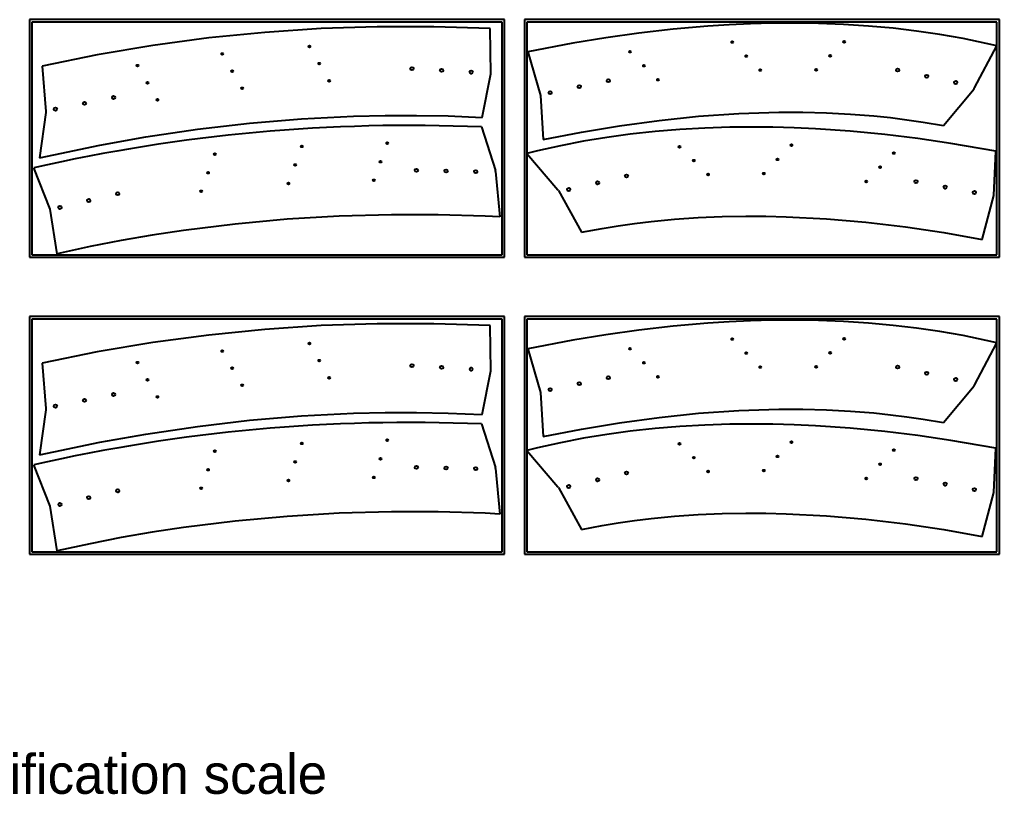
# Model space of a CAD drawing. Extents: x 857 to 1452, y -122 to 46.
# Drawn here: x 962.6 to 1160.6, y -115.7 to 40.8 of the extents above; entities that cross this region are included whole.
import ezdxf

# ---------------------------------------------------------------- set-up
doc = ezdxf.new("R2010")
doc.units = 0
doc.header["$MEASUREMENT"] = 0
doc.header["$PDMODE"] = 32
doc.header["$PDSIZE"] = 0.38
doc.layers.get('0').update_dxf_attribs({"linetype": 'CONTINUOUS'})
for name, color, linetype in [('DEFAULT', 7, 'CONTINUOUS'), ('DRILL_PTS__ENGRAVE_PASS_RO', 4, 'CONTINUOUS'), ('DRILLING', 3, 'CONTINUOUS'), ('PLYWOOD', 6, 'CONTINUOUS')]:
    doc.layers.add(name, color=color, linetype=linetype)

msp = doc.modelspace()

# ---------------------------------------------------------------- linework, layer by layer
for p, q in [((1105.96889, 39.77756), (1101.65438, 39.50233)), ((1110.28765, 39.97621), (1105.96889, 39.77756)), ((1114.60935, 40.09423), (1110.28765, 39.97621)), ((1118.93266, 40.12756), (1114.60935, 40.09423)), ((1123.98616, 40.0542), (1118.93266, 40.12756)), ((1129.0366, 39.85592), (1123.98616, 40.0542)), ((1134.08052, 39.52906), (1129.0366, 39.85592)), ((1012.11132, 38.25643), (1000.78033, 37.11724)), ((1023.47401, 39.01686), (1012.11132, 38.25643)), ((1034.85574, 39.39769), (1023.47401, 39.01686)), ((1046.24385, 39.39849), (1034.85574, 39.39769)), ((1057.62564, 39.01926), (1046.24385, 39.39849)), ((1057.79998, 29.85037), (1057.62564, 39.01926)), ((1087.6931, 38.11204), (1081.00904, 37.18074)), ((1094.66424, 38.9008), (1087.6931, 38.11204)), ((1101.65438, 39.50233), (1094.66424, 38.9008)), ((1139.11447, 39.06993), (1134.08052, 39.52906)), ((1143.84101, 38.51273), (1139.11447, 39.06993)), ((1148.55045, 37.82705), (1143.84101, 38.51273)), ((1153.23761, 37.00488), (1148.55045, 37.82705)), ((1000.78033, 37.11724), (989.49368, 35.60057)), ((1074.34953, 36.08683), (1065.30006, 34.34206)), ((1081.00904, 37.18074), (1074.34953, 36.08683)), ((1157.8973, 36.03821), (1153.23761, 37.00488)), ((1160.06561, 35.53423), (1157.8973, 36.03821)), ((978.26392, 33.7081), (967.10357, 31.44194)), ((989.49368, 35.60057), (978.26392, 33.7081)), ((1065.30006, 34.34206), (1067.84155, 25.53071)), ((1155.55226, 27.01674), (1160.06561, 35.53423)), ((967.10357, 31.44194), (967.85737, 22.24954)), ((1056.01452, 21.08048), (1057.79998, 29.85037)), ((1149.2717, 19.43569), (1155.43733, 26.84533)), ((1067.84155, 25.53071), (1068.38675, 16.59753)), ((967.85173, 22.03403), (966.61786, 12.89368)), ((967.85538, 22.06467), (967.85173, 22.03403)), ((967.85809, 22.09541), (967.85538, 22.06467)), ((967.85737, 22.24954), (967.85942, 22.21875)), ((967.85985, 22.12621), (967.85809, 22.09541)), ((967.85942, 22.21875), (967.86051, 22.18791)), ((967.86066, 22.15706), (967.85985, 22.12621)), ((967.86051, 22.18791), (967.86066, 22.15706)), ((1099.77639, 21.29801), (1107.91487, 21.85538)), ((1107.91487, 21.85538), (1111.96688, 22.02339)), ((1111.96688, 22.02339), (1116.00413, 22.11318)), ((1116.00413, 22.11318), (1120.83587, 22.11301)), ((1120.83587, 22.11301), (1125.64888, 21.99085)), ((1125.64888, 21.99085), (1130.44328, 21.74337)), ((998.54912, 18.6699), (1009.02282, 19.89094)), ((1009.02282, 19.89094), (1019.51568, 20.77417)), ((1019.51568, 20.77417), (1030.01529, 21.31079)), ((1030.01529, 21.31079), (1036.41179, 21.46408)), ((1036.41179, 21.46408), (1042.80228, 21.48278)), ((1042.80228, 21.48278), (1049.1827, 21.36405)), ((1049.1827, 21.36405), (1056.01452, 21.08048)), ((1083.8257, 19.40209), (1091.79506, 20.48043)), ((1091.79506, 20.48043), (1099.77639, 21.29801)), ((1130.44328, 21.74337), (1135.2145, 21.36764)), ((1135.2145, 21.36764), (1138.54553, 21.02597)), ((1138.54553, 21.02597), (1141.85327, 20.61877)), ((1141.85327, 20.61877), (1145.13114, 20.14411)), ((1145.13114, 20.14411), (1149.2717, 19.43569)), ((988.10702, 17.11985), (998.54912, 18.6699)), ((1055.9039, 19.14433), (1058.70623, 10.3571)), ((1068.38675, 16.59753), (1076.09594, 18.11337)), ((1076.09594, 18.11337), (1083.8257, 19.40209)), ((1090.97701, 18.21971), (1085.95184, 17.67281)), ((1096.01446, 18.63456), (1090.97701, 18.21971)), ((1101.06067, 18.92095), (1096.01446, 18.63456)), ((1106.11212, 19.08249), (1101.06067, 18.92095)), ((1110.43536, 19.12462), (1106.11212, 19.08249)), ((1114.75846, 19.08204), (1110.43536, 19.12462)), ((1119.08003, 18.95879), (1114.75846, 19.08204)), ((1123.39868, 18.7589), (1119.08003, 18.95879)), ((1130.39825, 18.27947), (1123.39868, 18.7589)), ((1137.38211, 17.61248), (1130.39825, 18.27947)), ((978.77862, 15.45631), (988.10702, 17.11985)), ((1076.53899, 16.26543), (1071.86689, 15.36158)), ((1081.23575, 17.0332), (1076.53899, 16.26543)), ((1085.95184, 17.67281), (1081.23575, 17.0332)), ((1144.08139, 16.79798), (1137.38211, 17.61248)), ((1150.75898, 15.82046), (1144.08139, 16.79798)), ((969.49041, 13.53918), (978.77862, 15.45631)), ((1067.22479, 14.31374), (1065.06561, 13.772)), ((1071.86689, 15.36158), (1067.22479, 14.31374)), ((1159.83752, 14.23389), (1150.75898, 15.82046)), ((1159.44831, 5.29256), (1159.83752, 14.23389)), ((966.61786, 12.89368), (969.49041, 13.53918)), ((1065.06561, 13.772), (1071.35962, 6.47109)), ((968.72249, 2.56092), (965.44128, 10.88754)), ((1058.74921, 10.14585), (1059.6031, 0.9622)), ((1071.47752, 6.30171), (1076.13883, -2.13571)), ((1157.06099, -3.5618), (1159.44831, 5.29256)), ((970.14295, -6.49894), (968.72249, 2.56092)), ((1016.62731, 0.48962), (1006.14049, -0.46264)), ((1027.15392, 1.10587), (1016.62731, 0.48962)), ((1037.70655, 1.39261), (1027.15392, 1.10587)), ((1047.18209, 1.37421), (1037.70655, 1.39261)), ((1056.6621, 1.09908), (1047.18209, 1.37421)), ((1059.6031, 0.9622), (1056.6621, 1.09908)), ((1086.83561, -0.35848), (1090.16017, 0.04127)), ((1090.16017, 0.04127), (1094.92411, 0.50022)), ((1094.92411, 0.50022), (1099.71345, 0.83133)), ((1099.71345, 0.83133), (1104.5236, 1.03747)), ((1104.5236, 1.03747), (1109.35461, 1.12197)), ((1109.35461, 1.12197), (1113.3928, 1.10265)), ((1113.3928, 1.10265), (1117.44713, 1.00538)), ((1117.44713, 1.00538), (1125.59409, 0.59013)), ((1125.59409, 0.59013), (1133.58848, -0.08803)), ((995.70721, -1.75741), (989.38126, -2.71719)), ((1006.14049, -0.46264), (995.70721, -1.75741)), ((1076.13883, -2.13571), (1080.26639, -1.35514)), ((1080.26639, -1.35514), (1083.53548, -0.82335)), ((1083.53548, -0.82335), (1086.83561, -0.35848)), ((1133.58848, -0.08803), (1141.57545, -1.02712)), ((1141.57545, -1.02712), (1149.32651, -2.18074)), ((983.08461, -3.80847), (976.82174, -5.03334)), ((989.38126, -2.71719), (983.08461, -3.80847)), ((1149.32651, -2.18074), (1157.06099, -3.5618)), ((976.82174, -5.03334), (970.14295, -6.49894)), ((1012.11132, -21.74357), (1000.78033, -22.88276)), ((1023.47401, -20.98314), (1012.11132, -21.74357)), ((1034.85574, -20.60231), (1023.47401, -20.98314)), ((1046.24385, -20.60151), (1034.85574, -20.60231)), ((1057.62564, -20.98074), (1046.24385, -20.60151)), ((1057.79998, -30.14963), (1057.62564, -20.98074)), ((1094.66424, -21.0992), (1087.6931, -21.88796)), ((1101.65438, -20.49767), (1094.66424, -21.0992)), ((1105.96889, -20.22244), (1101.65438, -20.49767)), ((1110.28765, -20.02379), (1105.96889, -20.22244)), ((1114.60935, -19.90577), (1110.28765, -20.02379)), ((1118.93266, -19.87244), (1114.60935, -19.90577)), ((1123.98616, -19.9458), (1118.93266, -19.87244)), ((1129.0366, -20.14408), (1123.98616, -19.9458)), ((1134.08052, -20.47094), (1129.0366, -20.14408)), ((1139.11447, -20.93007), (1134.08052, -20.47094)), ((1143.84101, -21.48727), (1139.11447, -20.93007)), ((1148.55045, -22.17295), (1143.84101, -21.48727)), ((1000.78033, -22.88276), (989.49368, -24.39943)), ((1081.00904, -22.81926), (1074.34953, -23.91317)), ((1087.6931, -21.88796), (1081.00904, -22.81926)), ((1153.23761, -22.99512), (1148.55045, -22.17295)), ((1157.8973, -23.96179), (1153.23761, -22.99512)), ((989.49368, -24.39943), (978.26392, -26.2919)), ((1074.34953, -23.91317), (1065.30006, -25.65794)), ((1065.30006, -25.65794), (1067.84155, -34.46929)), ((1155.55226, -32.98326), (1160.06561, -24.46577)), ((1160.06561, -24.46577), (1157.8973, -23.96179)), ((978.26392, -26.2919), (967.10357, -28.55806)), ((967.10357, -28.55806), (967.85737, -37.75046)), ((1056.01452, -38.91952), (1057.79998, -30.14963)), ((1149.2717, -40.56431), (1155.43733, -33.15467)), ((1067.84155, -34.46929), (1068.38675, -43.40247)), ((967.85173, -37.96597), (966.61786, -47.10632)), ((967.85538, -37.93533), (967.85173, -37.96597)), ((967.85809, -37.90459), (967.85538, -37.93533)), ((967.85737, -37.75046), (967.85942, -37.78125)), ((967.85985, -37.87379), (967.85809, -37.90459)), ((967.85942, -37.78125), (967.86051, -37.81209)), ((967.86066, -37.84294), (967.85985, -37.87379)), ((967.86051, -37.81209), (967.86066, -37.84294)), ((1009.02282, -40.10906), (1019.51568, -39.22583)), ((1019.51568, -39.22583), (1030.01529, -38.68921)), ((1030.01529, -38.68921), (1036.41179, -38.53592)), ((1036.41179, -38.53592), (1042.80228, -38.51722)), ((1042.80228, -38.51722), (1049.1827, -38.63595)), ((1049.1827, -38.63595), (1056.01452, -38.91952)), ((1083.8257, -40.59791), (1091.79506, -39.51957)), ((1091.79506, -39.51957), (1099.77639, -38.70199)), ((1099.77639, -38.70199), (1107.91487, -38.14462)), ((1107.91487, -38.14462), (1111.96688, -37.97661)), ((1111.96688, -37.97661), (1116.00413, -37.88682)), ((1116.00413, -37.88682), (1120.83587, -37.88699)), ((1120.83587, -37.88699), (1125.64888, -38.00915)), ((1125.64888, -38.00915), (1130.44328, -38.25663)), ((1130.44328, -38.25663), (1135.2145, -38.63236)), ((1135.2145, -38.63236), (1138.54553, -38.97403)), ((1138.54553, -38.97403), (1141.85327, -39.38123)), ((1141.85327, -39.38123), (1145.13114, -39.85589)), ((988.10702, -42.88015), (998.54912, -41.3301)), ((998.54912, -41.3301), (1009.02282, -40.10906)), ((1055.9039, -40.85567), (1058.70623, -49.6429)), ((1076.09594, -41.88663), (1083.8257, -40.59791)), ((1096.01446, -41.36544), (1090.97701, -41.78029)), ((1101.06067, -41.07905), (1096.01446, -41.36544)), ((1106.11212, -40.91751), (1101.06067, -41.07905)), ((1110.43536, -40.87538), (1106.11212, -40.91751)), ((1114.75846, -40.91796), (1110.43536, -40.87538)), ((1119.08003, -41.04121), (1114.75846, -40.91796)), ((1123.39868, -41.2411), (1119.08003, -41.04121)), ((1130.39825, -41.72053), (1123.39868, -41.2411)), ((1145.13114, -39.85589), (1149.2717, -40.56431)), ((978.77862, -44.54369), (988.10702, -42.88015)), ((1068.38675, -43.40247), (1076.09594, -41.88663)), ((1081.23575, -42.9668), (1076.53899, -43.73457)), ((1085.95184, -42.32719), (1081.23575, -42.9668)), ((1090.97701, -41.78029), (1085.95184, -42.32719)), ((1137.38211, -42.38752), (1130.39825, -41.72053)), ((1144.08139, -43.20202), (1137.38211, -42.38752)), ((1150.75898, -44.17954), (1144.08139, -43.20202)), ((969.49041, -46.46082), (978.77862, -44.54369)), ((1071.86689, -44.63842), (1067.22479, -45.68626)), ((1076.53899, -43.73457), (1071.86689, -44.63842)), ((1159.83752, -45.76611), (1150.75898, -44.17954)), ((966.61786, -47.10632), (969.49041, -46.46082)), ((1067.22479, -45.68626), (1065.06561, -46.228)), ((1065.06561, -46.228), (1071.35962, -53.52891)), ((1159.44831, -54.70744), (1159.83752, -45.76611)), ((968.72249, -57.43908), (965.44128, -49.11246)), ((1058.74921, -49.85415), (1059.6031, -59.0378)), ((1071.47752, -53.69829), (1076.13883, -62.13571)), ((1157.06099, -63.5618), (1159.44831, -54.70744)), ((970.14295, -66.49894), (968.72249, -57.43908)), ((1027.15392, -58.89413), (1016.62731, -59.51038)), ((1037.70655, -58.60739), (1027.15392, -58.89413)), ((1047.18209, -58.62579), (1037.70655, -58.60739)), ((1056.6621, -58.90092), (1047.18209, -58.62579)), ((1059.6031, -59.0378), (1056.6621, -58.90092)), ((1094.92411, -59.49978), (1099.71345, -59.16867)), ((1099.71345, -59.16867), (1104.5236, -58.96253)), ((1104.5236, -58.96253), (1109.35461, -58.87803)), ((1109.35461, -58.87803), (1113.3928, -58.89735)), ((1113.3928, -58.89735), (1117.44713, -58.99462)), ((1117.44713, -58.99462), (1125.59409, -59.40987)), ((1006.14049, -60.46264), (995.70721, -61.75741)), ((1016.62731, -59.51038), (1006.14049, -60.46264)), ((1076.13883, -62.13571), (1080.26639, -61.35514)), ((1080.26639, -61.35514), (1083.53548, -60.82335)), ((1083.53548, -60.82335), (1086.83561, -60.35848)), ((1086.83561, -60.35848), (1090.16017, -59.95873)), ((1090.16017, -59.95873), (1094.92411, -59.49978)), ((1125.59409, -59.40987), (1133.58848, -60.08803)), ((1133.58848, -60.08803), (1141.57545, -61.02712)), ((1141.57545, -61.02712), (1149.32651, -62.18074)), ((989.38126, -62.71719), (983.08461, -63.80847)), ((995.70721, -61.75741), (989.38126, -62.71719)), ((1149.32651, -62.18074), (1157.06099, -63.5618)), ((976.82174, -65.03334), (970.14295, -66.49894)), ((983.08461, -63.80847), (976.82174, -65.03334))]:
    msp.add_line(p, q)
for centre, radius, start, end in [((1154.66865, 27.48496), 1, 320.2358151, 332.0812817), ((1041.41134, -321.76248), 341.21473, 87.5657185, 102.8644869), ((1057.7535, 10.05326), 1, 5.3120738, 17.6879262), ((1070.60222, 5.81814), 1, 28.9187183, 40.7641849), ((1154.66865, -32.51504), 1, 320.2358151, 332.0812817), ((1041.41134, -381.76248), 341.21473, 87.5657185, 102.8644869), ((1057.7535, -49.94674), 1, 5.3120738, 17.6879262), ((1070.60222, -54.18186), 1, 28.9187183, 40.7641849)]:
    msp.add_arc(centre, radius, start, end)
at = {"layer": 'DRILL_PTS__ENGRAVE_PASS_RO'}
for p in [(1106.58631, 36.3064), (1129.17644, 36.34368), (1003.52669, 33.88693), (1021.12465, 35.40638), (1085.91623, 34.34906), (1109.41473, 33.47797), (1126.34801, 33.51525), (986.40963, 31.53456), (1023.12465, 31.94227), (1088.74466, 31.52063), (1005.52669, 30.42283), (1112.24316, 30.64954), (1123.51959, 30.68682), (988.40963, 28.07046), (1025.12465, 28.47817), (1091.57308, 28.6922), (1007.52669, 26.95873), (990.40963, 24.60636), (1036.87506, 15.88308), (1019.60956, 15.22737), (1095.93594, 15.12041), (1118.52329, 15.47739), (1139.22437, 13.88108), (1002.0151, 13.66788), (1035.50698, 12.12431), (1098.8133, 12.34178), (1115.74465, 12.60003), (1000.64702, 9.90911), (1018.24147, 11.4686), (1112.96602, 9.72267), (1136.44574, 11.00373), (1034.1389, 8.36554), (1101.69066, 9.56314), (1133.66711, 8.12637), (999.27894, 6.15033), (1016.87339, 7.70983), (1106.58631, -23.6936), (1129.17644, -23.65632), (1021.12465, -24.59362), (1085.91623, -25.65094), (1003.52669, -26.11307), (1109.41473, -26.52203), (1126.34801, -26.48475), (986.40963, -28.46544), (1005.52669, -29.57717), (1023.12465, -28.05773), (1088.74466, -28.47937), (1112.24316, -29.35046), (1123.51959, -29.31318), (1025.12465, -31.52183), (1091.57308, -31.3078), (988.40963, -31.92954), (1007.52669, -33.04127), (990.40963, -35.39364), (1019.60956, -44.77263), (1036.87506, -44.11692), (1095.93594, -44.87959), (1118.52329, -44.52261), (1002.0151, -46.33212), (1098.8133, -47.65822), (1115.74465, -47.39997), (1139.22437, -46.11892), (1018.24147, -48.5314), (1035.50698, -47.87569), (1136.44574, -48.99627), (1000.64702, -50.09089), (1034.1389, -51.63446), (1101.69066, -50.43686), (1112.96602, -50.27733), (1016.87339, -52.29017), (1133.66711, -51.87363), (999.27894, -53.84967)]:
    msp.add_point(p, dxfattribs=at)
at = {"layer": 'DRILLING'}
for centre in [(1041.84579, 30.9278), (1047.83551, 30.57662), (1053.82522, 30.22545), (1140.00507, 30.64399), (1145.8705, 29.38038), (1081.53468, 28.49741), (1151.73594, 28.11677), (1069.78166, 26.07532), (1075.65817, 27.28637), (975.68701, 23.92752), (981.5712, 25.10066), (969.80281, 22.75438), (1042.75722, 10.38711), (1048.75573, 10.25357), (1054.75424, 10.12003), (1079.36595, 7.86682), (1085.20843, 9.23261), (1143.70738, 8.1068), (982.38646, 5.65915), (1073.52346, 6.50103), (1149.60413, 6.9985), (1155.50088, 5.8902), (976.54872, 4.27321), (970.71098, 2.88727), (1041.84579, -29.0722), (1047.83551, -29.42338), (1053.82522, -29.77455), (1140.00507, -29.35601), (1081.53468, -31.50259), (1145.8705, -30.61962), (1151.73594, -31.88323), (1069.78166, -33.92468), (1075.65817, -32.71363), (981.5712, -34.89934), (969.80281, -37.24562), (975.68701, -36.07248), (1042.75722, -49.61289), (1048.75573, -49.74643), (1054.75424, -49.87997), (1085.20843, -50.76739), (1073.52346, -53.49897), (1079.36595, -52.13318), (1143.70738, -51.8932), (1149.60413, -53.0015), (976.54872, -55.72679), (982.38646, -54.34085), (1155.50088, -54.1098), (970.71098, -57.11273)]:
    msp.add_circle(centre, 0.3225, dxfattribs=at)
at = {"layer": 'PLYWOOD'}
for p, q in [((1060.56561, 40.83323), (964.56561, 40.83323)), ((964.56561, 40.83323), (964.56561, -7.16677)), ((1060.06561, 40.33323), (965.06561, 40.33323)), ((965.06561, 40.33323), (965.06561, -6.66677)), ((1060.06561, -6.66677), (1060.06561, 40.33323)), ((1060.56561, -7.16677), (1060.56561, 40.83323)), ((1160.56561, 40.83323), (1064.56561, 40.83323)), ((1064.56561, 40.83323), (1064.56561, -7.16677)), ((1160.06561, 40.33323), (1065.06561, 40.33323)), ((1065.06561, 40.33323), (1065.06561, -6.66677)), ((1160.06561, -6.66677), (1160.06561, 40.33323)), ((1160.56561, -7.16677), (1160.56561, 40.83323)), ((964.56561, -7.16677), (1060.56561, -7.16677)), ((965.06561, -6.66677), (1060.06561, -6.66677)), ((1064.56561, -7.16677), (1160.56561, -7.16677)), ((1065.06561, -6.66677), (1160.06561, -6.66677)), ((1060.56561, -19.16677), (964.56561, -19.16677)), ((964.56561, -19.16677), (964.56561, -67.16677)), ((1060.06561, -19.66677), (965.06561, -19.66677)), ((965.06561, -19.66677), (965.06561, -66.66677)), ((1060.06561, -66.66677), (1060.06561, -19.66677)), ((1060.56561, -67.16677), (1060.56561, -19.16677)), ((1160.56561, -19.16677), (1064.56561, -19.16677)), ((1064.56561, -19.16677), (1064.56561, -67.16677)), ((1160.06561, -19.66677), (1065.06561, -19.66677)), ((1065.06561, -19.66677), (1065.06561, -66.66677)), ((1160.06561, -66.66677), (1160.06561, -19.66677)), ((1160.56561, -67.16677), (1160.56561, -19.16677)), ((964.56561, -67.16677), (1060.56561, -67.16677)), ((965.06561, -66.66677), (1060.06561, -66.66677)), ((1064.56561, -67.16677), (1160.56561, -67.16677)), ((1065.06561, -66.66677), (1160.06561, -66.66677))]:
    msp.add_line(p, q, dxfattribs=at)

# ---------------------------------------------------------------- texts
at = {"layer": 'DEFAULT', "linetype": 'Continuous'}
msp.add_text('Dim. verification scale', height=8, dxfattribs=at).set_placement((920.68483, -115.56584))

doc.saveas('drawing.dxf')
